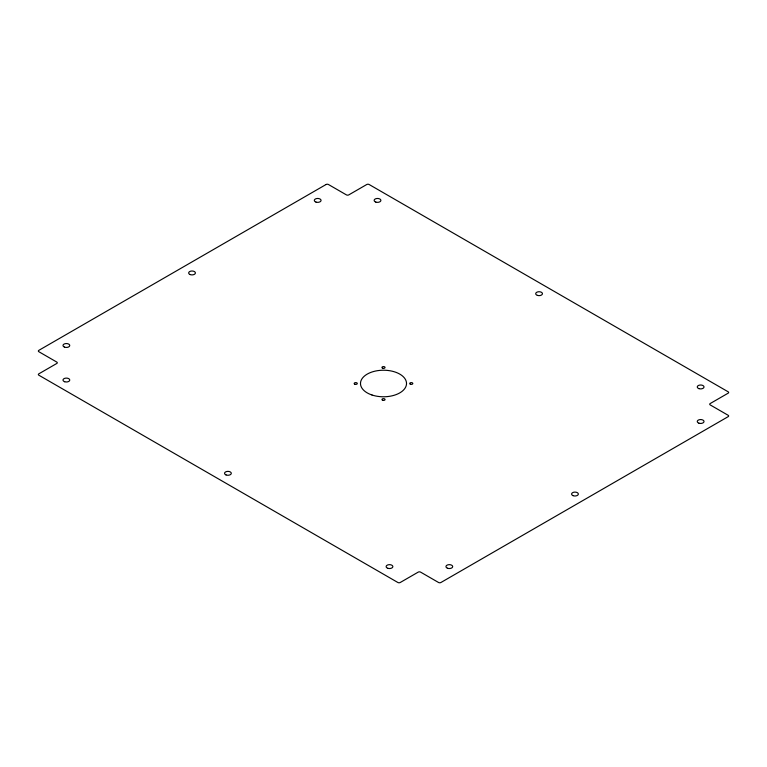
<?xml version="1.0" encoding="UTF-8"?>
<svg xmlns="http://www.w3.org/2000/svg" width="767" height="767" viewBox="0 0 767 767"><rect width="100%" height="100%" fill="white"/><g stroke="black" fill="none" stroke-linecap="round" stroke-linejoin="round"><path stroke-width="1.15" d="M326.061 184.511L38.849 350.337A1.697 0.978 0 0 0 38.849 351.717L56.796 362.082A1.697 0.978 0 0 1 56.796 363.462L38.849 373.826A1.697 0.978 0 0 0 38.849 375.207L397.862 582.489A1.697 0.978 0 0 0 400.249 582.489L418.207 572.124A1.697 0.978 0 0 1 420.594 572.124L438.551 582.489A1.697 0.978 0 0 0 440.939 582.489L728.151 416.663A1.697 0.978 0 0 0 728.151 415.283L710.204 404.918A1.697 0.978 0 0 1 710.204 403.538L728.151 393.174A1.697 0.978 0 0 0 728.151 391.793L369.138 184.511A1.697 0.978 0 0 0 366.751 184.511L348.793 194.876A1.697 0.978 0 0 1 346.406 194.876L328.449 184.511A1.697 0.978 0 0 0 326.061 184.511M382.637 400.269A1.544 0.892 0 0 0 385.044 399.597A1.544 0.892 0 0 0 382.819 398.725A1.544 0.892 0 0 0 382.637 400.269M354.958 384.277A1.544 0.892 0 0 0 357.288 383.5A1.544 0.892 0 0 0 354.958 382.723A1.544 0.892 0 0 0 354.958 384.277M382.723 368.246A1.544 0.892 0 0 0 385.044 367.47A1.544 0.892 0 0 0 382.723 366.693A1.544 0.892 0 0 0 382.723 368.246M410.393 384.238A1.544 0.892 0 0 0 412.809 383.567A1.544 0.892 0 0 0 410.585 382.695A1.544 0.892 0 0 0 410.393 384.238M371.995 395.005A23.02 13.288 0 0 0 406.52 383.5A23.02 13.288 0 0 0 371.995 371.995A23.02 13.288 0 0 0 371.995 395.005M447.42 568.213A3.384 1.956 0 0 0 452.693 566.736A3.384 1.956 0 0 0 447.842 564.838A3.384 1.956 0 0 0 447.42 568.213M698.938 423.192A3.384 1.956 0 0 0 704.02 421.505A3.384 1.956 0 0 0 698.938 419.808A3.384 1.956 0 0 0 698.938 423.192M573.074 495.664A3.384 1.956 0 0 0 578.347 494.188A3.384 1.956 0 0 0 573.495 492.289A3.384 1.956 0 0 0 573.074 495.664M387.795 568.289A3.384 1.956 0 0 0 392.867 566.592A3.384 1.956 0 0 0 387.795 564.905A3.384 1.956 0 0 0 387.795 568.289M226.025 474.936A3.384 1.956 0 0 0 231.298 473.46A3.384 1.956 0 0 0 226.447 471.561A3.384 1.956 0 0 0 226.025 474.936M64.677 381.736A3.384 1.956 0 0 0 69.759 380.048A3.384 1.956 0 0 0 64.677 378.352A3.384 1.956 0 0 0 64.677 381.736M698.938 388.648A3.384 1.956 0 0 0 704.02 386.952A3.384 1.956 0 0 0 698.938 385.264A3.384 1.956 0 0 0 698.938 388.648M537.379 295.372A3.384 1.956 0 0 0 542.461 293.684A3.384 1.956 0 0 0 537.379 291.987A3.384 1.956 0 0 0 537.379 295.372M375.82 202.095A3.384 1.956 0 0 0 380.902 200.408A3.384 1.956 0 0 0 375.82 198.711A3.384 1.956 0 0 0 375.82 202.095M64.476 347.115A3.384 1.956 0 0 0 69.749 345.639A3.384 1.956 0 0 0 64.888 343.741A3.384 1.956 0 0 0 64.476 347.115M315.985 202.095A3.384 1.956 0 0 0 321.066 200.408A3.384 1.956 0 0 0 315.985 198.711A3.384 1.956 0 0 0 315.985 202.095M190.13 274.567A3.384 1.956 0 0 0 195.403 273.09A3.384 1.956 0 0 0 190.542 271.192A3.384 1.956 0 0 0 190.13 274.567"/></g></svg>
